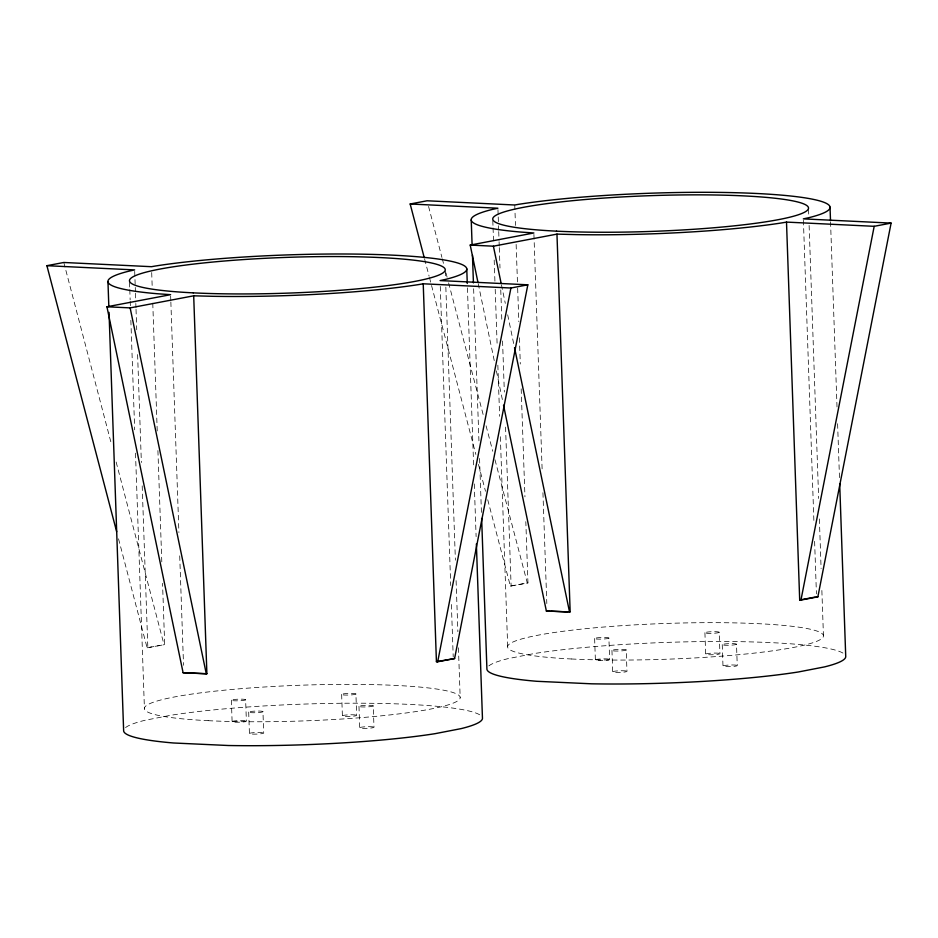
<?xml version="1.0" encoding="UTF-8"?>
<svg xmlns="http://www.w3.org/2000/svg" width="938" height="938" viewBox="0 0 938 938"><rect width="100%" height="100%" fill="white"/><g stroke="black" fill="none" stroke-linecap="round" stroke-linejoin="round"><path stroke-width="0.7" stroke-dasharray="4.69 3.52" d="M118.528 538.811L147.102 647.783L164.689 644.605L162.544 583.319M487.737 499.766L510.378 586.086L527.953 582.908L525.819 521.622M147.102 647.783L164.689 644.605M510.378 586.086L527.953 582.908M428.56 206.442L441.915 257.387M442.29 258.806L443.768 264.469M445.996 272.958L447.109 277.202M448.599 282.866L483.856 417.304M486.083 425.793L492.755 451.26M494.983 459.749L527.273 582.873M424.644 259.181L429.1 276.171M429.463 277.578L475.859 454.473M478.45 464.38L485.509 491.266M63.807 262.476L111.305 443.615M116.136 462.012L164.009 644.57M501.431 284.789L505.301 303.373M507.681 314.805L513.93 344.821M478.239 283.675L494.889 363.721M496.378 370.862L502.932 402.32M830.54 221.778L837.036 407.608M837.599 423.706L839.487 477.852M808.556 209.373L808.755 215.224M809.119 225.437L818.651 498.488M819.366 518.925L821.102 568.569M821.864 590.471L823.447 635.741M803.397 220.336L813.938 522.372M814.606 541.343L816.435 593.871M736.506 644.277A7.176 0.809 -2 0 1 725.144 645.238A7.176 0.809 -2 0 1 726.469 643.796A7.176 0.809 -2 0 1 736.506 644.277L737.256 665.663A7.176 0.809 -2 0 1 725.895 666.625A7.176 0.809 -2 0 1 727.208 665.183A7.176 0.809 -2 0 1 737.256 665.663M722.237 644.594L722.987 665.98M719.188 632.376A7.176 0.809 -2 0 1 707.827 633.338A7.176 0.809 -2 0 1 709.14 631.884A7.176 0.809 -2 0 1 719.188 632.376L719.938 653.763A7.176 0.809 -2 0 1 708.577 654.724A7.176 0.809 -2 0 1 709.89 653.282A7.176 0.809 -2 0 1 719.938 653.763M704.919 632.693L705.657 654.079M626.221 650.034A7.176 0.809 -2 0 1 614.859 651.007A7.176 0.809 -2 0 1 616.172 649.553A7.176 0.809 -2 0 1 626.221 650.034L626.971 671.432A7.176 0.809 -2 0 1 615.609 672.394A7.176 0.809 -2 0 1 616.923 670.951A7.176 0.809 -2 0 1 626.971 671.432M611.951 650.362L612.702 671.749M608.903 638.133A7.176 0.809 -2 0 1 597.541 639.095A7.176 0.809 -2 0 1 598.854 637.652A7.176 0.809 -2 0 1 608.903 638.133L609.641 659.531A7.176 0.809 -2 0 1 598.28 660.493A7.176 0.809 -2 0 1 599.605 659.039A7.176 0.809 -2 0 1 609.641 659.531M594.622 638.461L595.372 659.848M533.921 234.43L542.176 470.806M542.938 492.696L546.819 603.58M514.763 205L515.478 225.425M516.135 244.396L517.459 282.326M517.659 288.165L518.831 321.722M519.394 337.774L520.309 364.038M521.176 388.848L524.952 496.823M497.961 209.678L498.172 215.506M498.219 216.971L498.477 224.264M498.524 225.73L498.676 230.103M498.735 231.557L499.039 240.316M499.086 241.769L499.239 246.155M499.286 247.609L500.001 268.034M500.763 289.924L501.842 320.562M502.557 340.998L504.339 392.061M505.559 427.083L511.116 586.121M492.802 220.641L493.013 226.48M493.06 227.934L493.623 243.997M494.185 260.061L494.947 281.963M495.205 289.267L497.187 346.204M497.855 365.187L499.637 416.296M500.353 436.733L507.693 646.997M473.631 288.716L478.943 440.895M479.553 458.448L481.44 512.582M467.429 287.872L473.713 467.851M474.276 483.938L476.117 536.618M445.28 271.07L445.538 278.375M445.843 287.134L455.387 560.185M456.091 580.622L457.885 631.731M458.436 647.795L460.171 697.438M440.274 286.418L450.721 585.523M451.389 604.494L453.218 657.022M373.242 705.974A7.176 0.809 -2 0 1 361.88 706.935A7.176 0.809 -2 0 1 363.194 705.493A7.176 0.809 -2 0 1 373.242 705.974L373.992 727.36A7.176 0.809 -2 0 1 362.631 728.322A7.176 0.809 -2 0 1 363.944 726.88A7.176 0.809 -2 0 1 373.992 727.36M358.973 706.291L359.711 727.677M355.924 694.073A7.176 0.809 -2 0 1 344.563 695.035A7.176 0.809 -2 0 1 345.876 693.581A7.176 0.809 -2 0 1 355.924 694.073L356.663 715.46A7.176 0.809 -2 0 1 345.301 716.421A7.176 0.809 -2 0 1 346.614 714.979A7.176 0.809 -2 0 1 356.663 715.46M341.643 694.39L342.393 715.776M262.957 711.731A7.176 0.809 -2 0 1 251.595 712.704A7.176 0.809 -2 0 1 252.908 711.25A7.176 0.809 -2 0 1 262.957 711.731L263.707 733.129A7.176 0.809 -2 0 1 252.334 734.091A7.176 0.809 -2 0 1 253.659 732.648A7.176 0.809 -2 0 1 263.707 733.129M248.687 712.059L249.426 733.446M245.627 699.83A7.176 0.809 -2 0 1 234.266 700.792A7.176 0.809 -2 0 1 235.59 699.349A7.176 0.809 -2 0 1 245.627 699.83L246.377 721.228A7.176 0.809 -2 0 1 235.016 722.19A7.176 0.809 -2 0 1 236.329 720.736A7.176 0.809 -2 0 1 246.377 721.228M231.358 700.158L232.108 721.545M170.657 296.127L170.81 300.512M170.857 301.966L178.912 532.503M179.721 555.847L183.543 665.277M151.698 272.536L152.202 287.122M152.765 303.173L157.244 431.574M157.912 450.545L161.887 564.348M134.697 271.375L135.213 285.961M135.26 287.427L135.412 291.8M135.459 293.254L135.764 302.013M135.822 303.466L135.975 307.852M136.022 309.306L136.737 329.73M137.605 354.541L141.368 462.516M142.189 485.861L147.841 647.818M129.538 282.338L129.737 288.177M129.796 289.631L130.148 299.855M130.206 301.309L130.359 305.694M130.863 320.292L134.685 429.803M135.506 453.171L144.429 708.694M125.563 727.595A179.521 20.319 -2 0 1 144.933 720.29L170.986 715.237A179.521 20.319 -2 0 1 356.71 703.195A179.521 20.319 -2 0 1 480.807 715.565M488.827 665.898A179.521 20.319 -2 0 1 508.208 658.593L534.261 653.54A179.521 20.319 -2 0 1 719.974 641.498A179.521 20.319 -2 0 1 844.071 653.868M208.154 720.677A157.983 17.881 -2 0 0 459.139 699.713A157.983 17.881 -2 0 0 239.612 688.797A157.983 17.881 -2 0 0 208.154 720.677M571.43 658.98A157.983 17.881 -2 0 0 822.403 638.016A157.983 17.881 -2 0 0 602.876 627.1A157.983 17.881 -2 0 0 571.43 658.98"/><path stroke-width="1.41" d="M437.694 661.759L510.917 288.013L527.836 284.8L454.602 658.546L437.694 661.759L436.428 661.7L423.226 283.792L510.917 288.013M800.958 600.062L874.193 226.316L891.1 223.103L817.866 596.849L800.958 600.062L799.692 600.003L786.501 222.095L874.193 226.316M815.239 597.072L799.692 600.003M116.675 531.74L46.9 265.689L63.807 262.476L151.487 266.697L155.309 266.029A179.521 20.319 -2 0 1 391.298 255.089A179.521 20.319 -2 0 1 445.468 279.407L440.074 280.579L527.836 284.8M424.269 257.774L410.164 203.992L427.071 200.779L514.763 205L518.573 204.332A179.521 20.319 -2 0 1 754.574 193.392A179.521 20.319 -2 0 1 808.744 217.71L803.338 218.882L891.1 223.103M423.226 283.792L419.415 284.46A179.521 20.319 -2 0 1 212.668 296.302L193.697 295.81L206.888 673.719L206.29 673.824L183.098 672.71L106.932 306.773L170.61 294.673L157.865 293.782A179.521 20.319 -2 0 1 129.245 271.082L134.65 269.91L46.9 265.689M106.932 306.773L130.136 307.887L193.697 295.81M477.934 282.244L470.208 245.076L533.874 232.976L521.129 232.085A179.521 20.319 -2 0 1 492.52 209.385L497.914 208.213L410.164 203.992M470.208 245.076L493.4 246.19L556.961 234.113L575.932 234.606A179.521 20.319 -2 0 0 782.691 222.763L786.501 222.095M183.098 672.71L206.888 673.719M503.518 405.169L546.362 611.013L549.633 611.06M546.362 611.013L570.163 612.022L556.961 234.113M436.428 661.7L454.602 658.546M550.911 611.142L567.865 611.928M816.541 596.791L817.866 596.849M493.4 246.19L501.138 283.358M514.528 347.681L569.565 612.127M130.136 307.887L206.29 673.824M830.036 207.146L830.493 220.324M839.686 483.703L845.724 656.365A179.521 20.319 -2 0 1 824.432 666.918L798.379 671.971A179.521 20.319 -2 0 1 591.62 683.814L536.817 681.293A179.521 20.319 -2 0 1 486.916 669.157L481.651 518.444M471.228 219.938L472.095 244.818M472.459 255.066L473.42 282.866M466.761 268.843L467.276 283.475M476.375 543.934L482.449 718.062A179.521 20.319 -2 0 1 461.156 728.615L435.103 733.668A179.521 20.319 -2 0 1 228.356 745.511L173.542 742.99A179.521 20.319 -2 0 1 123.64 730.854L109.031 312.366M107.964 281.635L108.831 306.515M193.216 292.855A157.983 17.881 -2 0 0 444.202 271.891A157.983 17.881 -2 0 0 224.663 260.987A157.983 17.881 -2 0 0 193.216 292.855M556.492 231.158A157.983 17.881 -2 0 0 807.466 210.194A157.983 17.881 -2 0 0 587.938 199.29A157.983 17.881 -2 0 0 556.492 231.158"/></g></svg>
